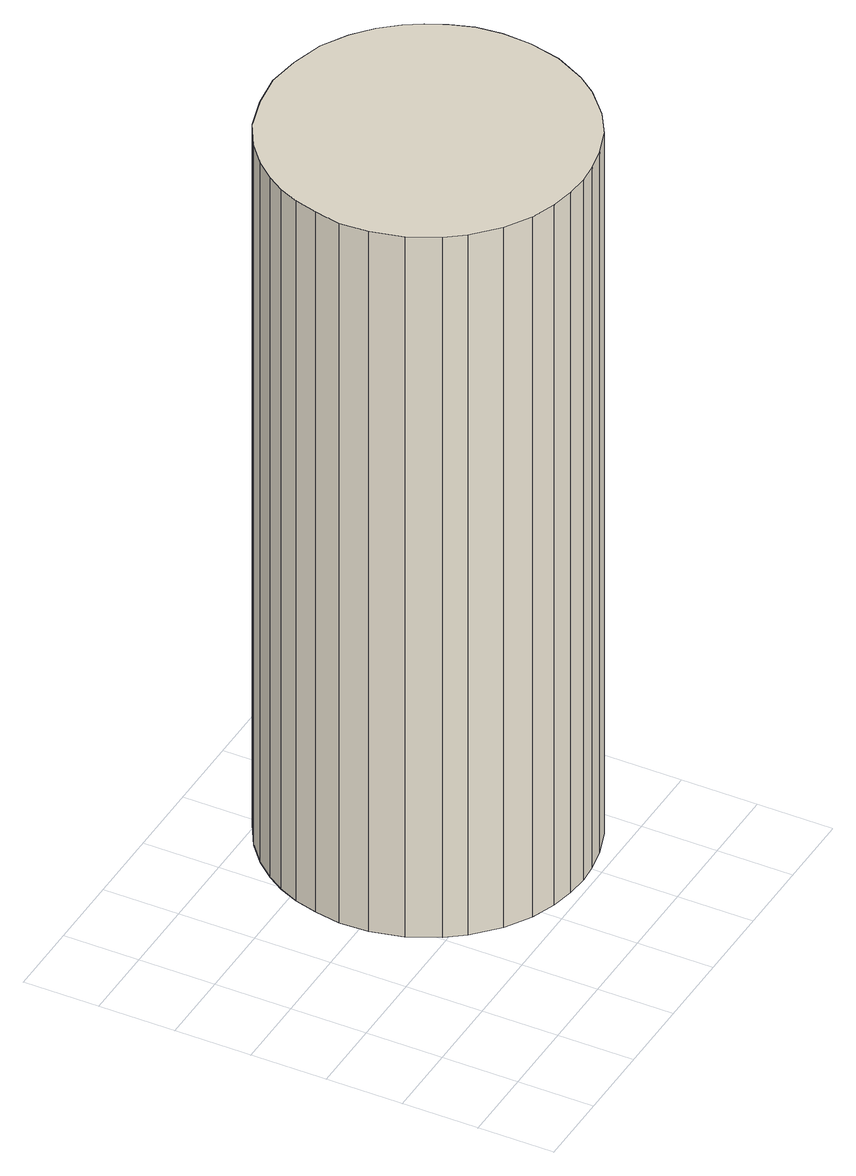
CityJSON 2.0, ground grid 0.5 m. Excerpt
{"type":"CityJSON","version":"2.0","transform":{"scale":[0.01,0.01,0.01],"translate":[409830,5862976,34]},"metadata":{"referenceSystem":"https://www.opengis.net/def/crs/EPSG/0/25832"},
"CityObjects":{
"building1":{"type":"Building","attributes":{"Gemeindeschluessel":"03454033","AbsoluteHoehe":"34.724","MittlereTraufHoehe":"39.88","Firsthoehe":"39.88","function":"51003_1201","roofType":"1000","measuredHeight":5.16},"address":[{"country":"Germany","locality":"Lorup"}],"geometry":[{"type":"MultiSurface","lod":"1","boundaries":[[[0,1,2,3,4,5,6,7,8,9,10,11,12,13,14,15,16,17,18,19,20,21,22,23,24,25,26,27,28,29,30,31,32,33,34,35]],[[36,37,38,39,40,41,42,43,44,45,46,47,48,49,50,51,52,53,54,55,56,57,58,59,60,61,62,63,64,65,66,67,68,69,70,71]],[[36,71,35,34]],[[37,36,34,33]],[[38,37,33,32]],[[39,38,32,31]],[[40,39,31,30]],[[41,40,30,29]],[[42,41,29,28]],[[43,42,28,27]],[[44,43,27,26]],[[45,44,26,25]],[[46,45,25,24]],[[47,46,24,23]],[[48,47,23,22]],[[49,48,22,21]],[[50,49,21,20]],[[51,50,20,19]],[[52,51,19,18]],[[53,52,18,17]],[[54,53,17,16]],[[55,54,16,15]],[[56,55,15,14]],[[57,56,14,13]],[[58,57,13,12]],[[59,58,12,11]],[[60,59,11,10]],[[61,60,10,9]],[[62,61,9,8]],[[63,62,8,7]],[[64,63,7,6]],[[65,64,6,5]],[[66,65,5,4]],[[67,66,4,3]],[[68,67,3,2]],[[69,68,2,1]],[[70,69,1,0]],[[71,70,0,35]]]}]}
},
"vertices":[
[102,103,588],[111,91,588],[127,76,588],[144,66,588],[160,60,588],[175,57,588],[189,56,588],[202,57,588],[217,60,588],[234,66,588],[250,76,588],[266,91,588],[275,103,588],[285,123,588],[290,144,588],[291,163,588],[289,180,588],[284,195,588],[278,208,588],[271,219,588],[261,231,588],[248,242,588],[231,252,588],[210,258,588],[189,261,588],[167,258,588],[146,252,588],[129,242,588],[116,231,588],[106,219,588],[99,208,588],[93,195,588],[89,180,588],[86,163,588],[87,144,588],[92,123,588],[87,144,72],[86,163,72],[89,180,72],[93,195,72],[99,208,72],[106,219,72],[116,231,72],[129,242,72],[146,252,72],[167,258,72],[189,261,72],[210,258,72],[231,252,72],[248,242,72],[261,231,72],[271,219,72],[278,208,72],[284,195,72],[289,180,72],[291,163,72],[290,144,72],[285,123,72],[275,103,72],[266,91,72],[250,76,72],[234,66,72],[217,60,72],[202,57,72],[189,56,72],[175,57,72],[160,60,72],[144,66,72],[127,76,72],[111,91,72],[102,103,72],[92,123,72]
]}
